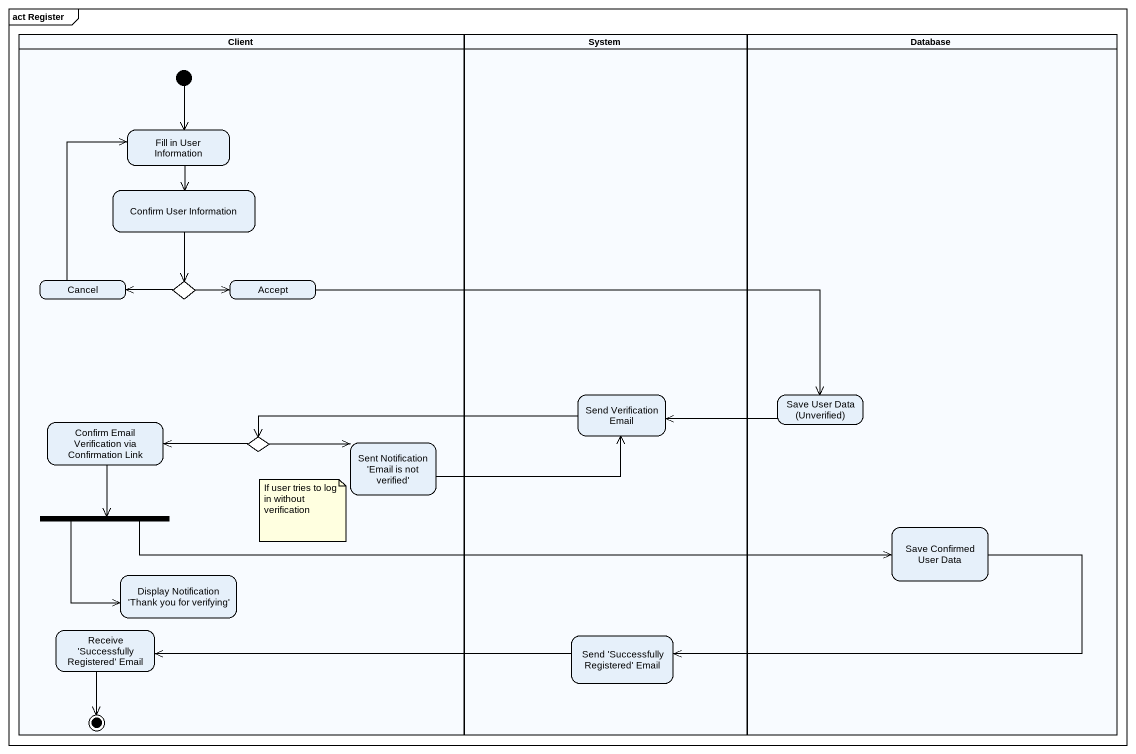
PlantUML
@startuml
mainframe act Register
hide empty description
state Client <<partition>> {
  state "Fill in User Information" as Fill_in_User_Information
  state "Confirm User Information" as Confirm_User_Information
  state Cancel
  state choice1 <<choice>>
  state Accept
  state "Confirm Email Verification via Confirmation Link" as Confirm_Email_Verification
  state choice2 <<choice>>
  state "Sent Notification 'Email is not verified'" as Sent_Notification_Email_is
  state fork1 <<fork>>
  state "Display Notification 'Thank you for verifying'" as Display_Notification_Thank
  state "Receive 'Successfully Registered' Email" as Receive_Successfully
  [*] --> Fill_in_User_Information
  Receive_Successfully --> [*]
}
state System <<partition>> {
  state "Send Verification Email" as Send_Verification_Email
  state "Send 'Successfully Registered' Email" as Send_Successfully
}
state "Database" as Database_ <<partition>> {
  state "Save User Data (Unverified)" as Save_User_Data_Unverified
  state "Save Confirmed User Data" as Save_Confirmed_User_Data
}
Fill_in_User_Information --> Confirm_User_Information
Confirm_User_Information --> choice1
Cancel -up-> Fill_in_User_Information
choice1 -left-> Cancel
choice1 -right-> Accept
Accept -right-> Save_User_Data_Unverified
Send_Verification_Email -left-> choice2
Save_User_Data_Unverified -left-> Send_Verification_Email
Confirm_Email_Verification --> fork1
choice2 -left-> Confirm_Email_Verification
choice2 -right-> Sent_Notification_Email_is
Sent_Notification_Email_is -right-> Send_Verification_Email
fork1 -right-> Save_Confirmed_User_Data
fork1 --> Display_Notification_Thank
Save_Confirmed_User_Data -left-> Send_Successfully
Send_Successfully -left-> Receive_Successfully
note as N1
  If user tries to log in without verification
end note
@enduml
